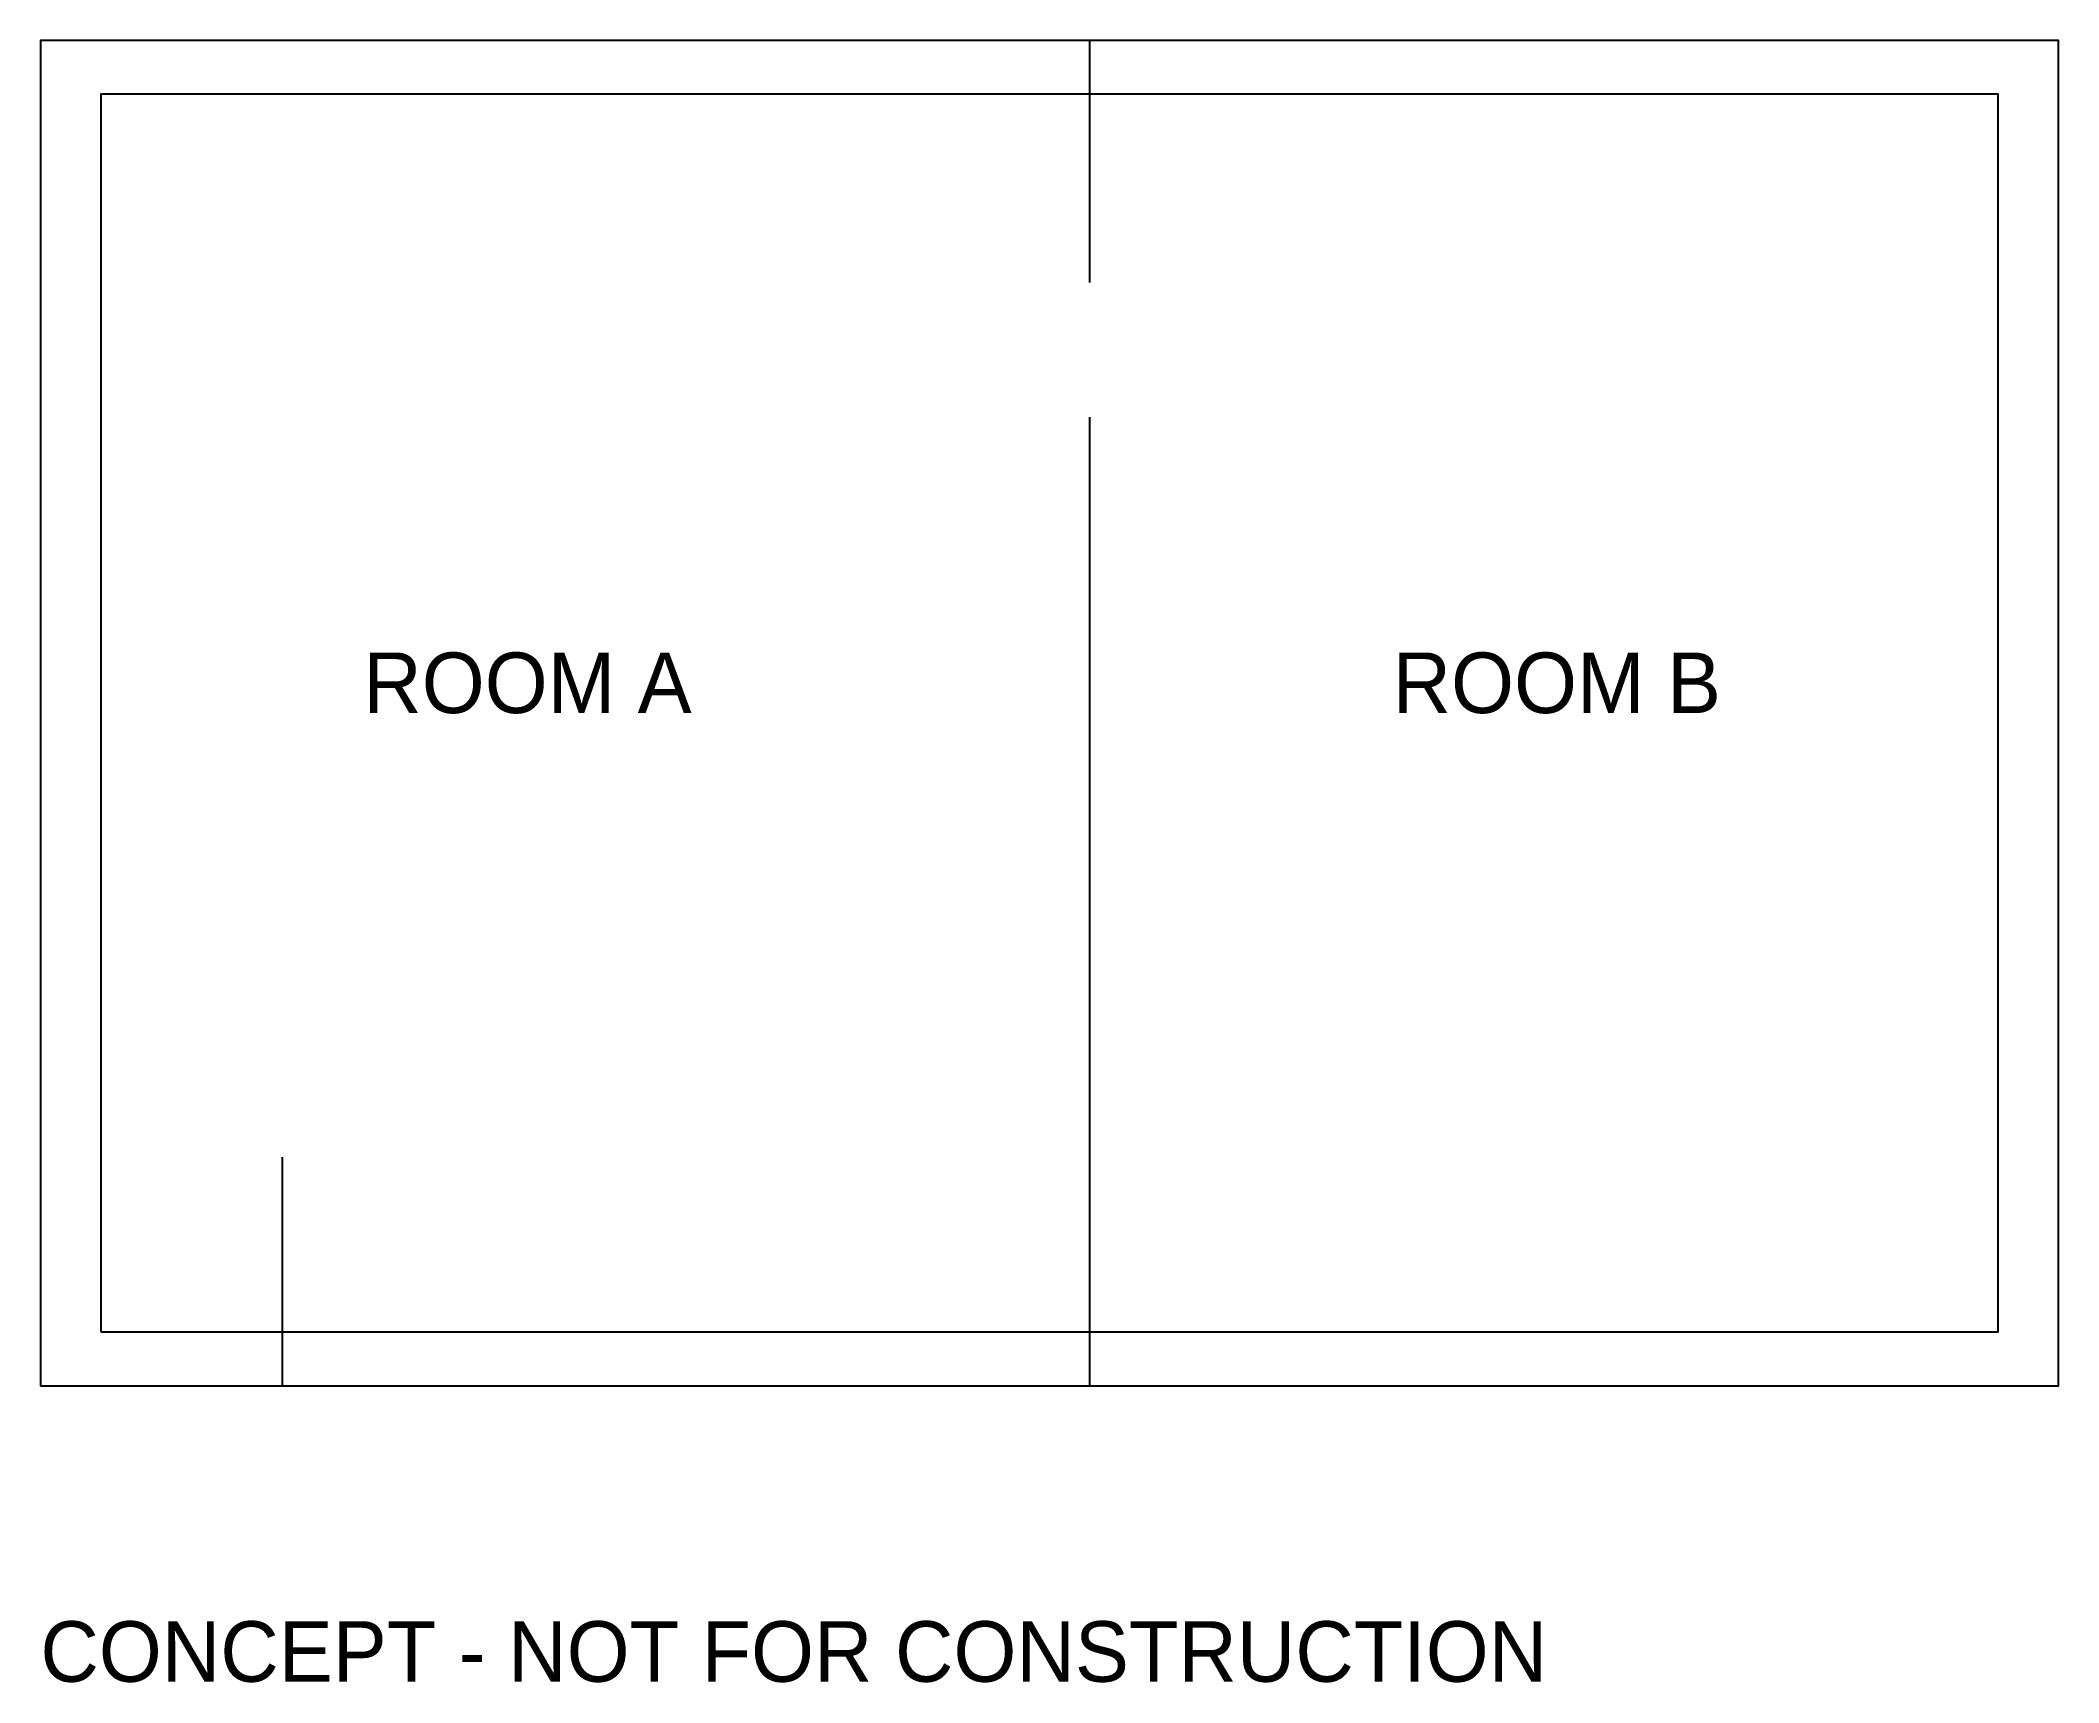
# Model space of a CAD drawing. Header units: millimetres. Extents: x 0 to 120, y -18 to 80.
import ezdxf

# ---------------------------------------------------------------- set-up
doc = ezdxf.new("R2010")
doc.units = ezdxf.units.MM
for name, color, linetype in [('A-DOOR', 7, 'Continuous'), ('A-OPENING', 7, 'Continuous'), ('A-PARTITION', 7, 'Continuous'), ('A-TEXT', 7, 'Continuous'), ('A-WALL', 7, 'Continuous')]:
    doc.layers.add(name, color=color, linetype=linetype)

msp = doc.modelspace()

# ---------------------------------------------------------------- linework, layer by layer
at = {"layer": 'A-DOOR'}
msp.add_line((14.4, 0), (14.4, 13.6), dxfattribs=at)
at = {"layer": 'A-OPENING'}
msp.add_line((14.4, 0), (33.6, 0), dxfattribs=at)
at = {"layer": 'A-PARTITION'}
for p, q in [((62.4, 65.6), (62.4, 80)), ((62.4, 0), (62.4, 57.6))]:
    msp.add_line(p, q, dxfattribs=at)
at = {"layer": 'A-WALL'}
for points in [[(0, 0), (120, 0), (120, 80), (0, 80)], [(3.6, 3.2), (116.4, 3.2), (116.4, 76.8), (3.6, 76.8)]]:
    msp.add_lwpolyline(points, close=True, dxfattribs=at)

# ---------------------------------------------------------------- texts
at = {"layer": 'A-TEXT'}
for s, p in [('ROOM A', (19.2, 40)), ('ROOM B', (80.4, 40)), ('CONCEPT - NOT FOR CONSTRUCTION', (0, -17.6))]:
    msp.add_text(s, height=3.6, dxfattribs=at).set_placement(p)

doc.saveas('drawing.dxf')
